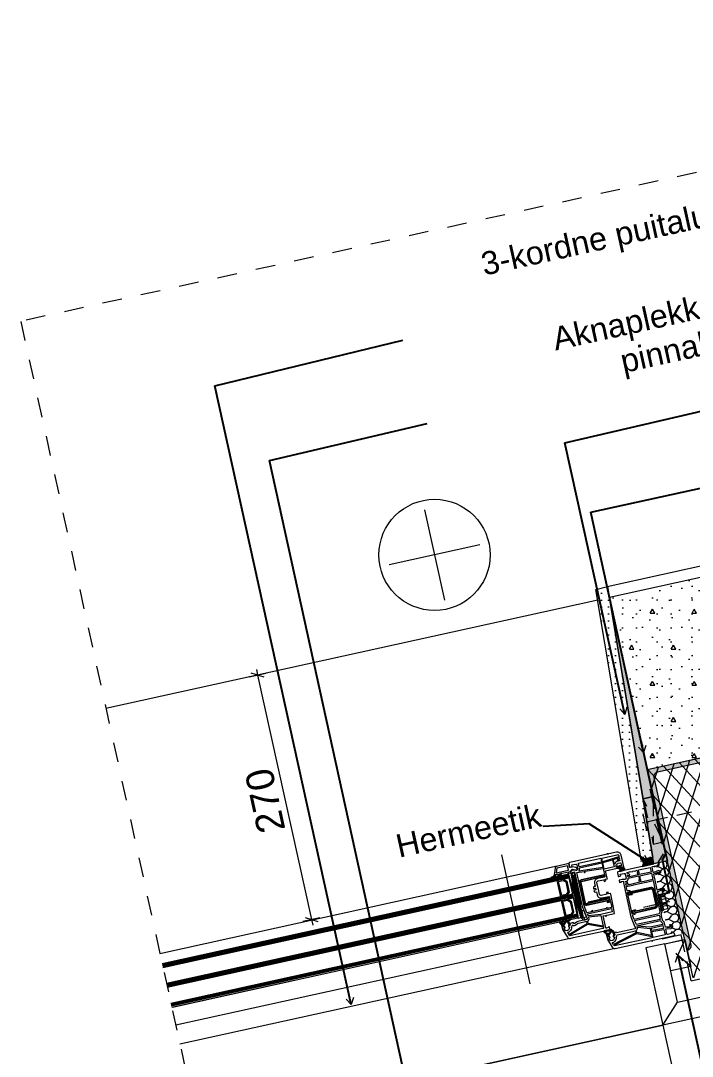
# Model space of a CAD drawing. Header units: millimetres. Extents: x 1638 to 3413, y -238 to 1458.
# Drawn here: x 1638 to 2363, y 340 to 1458 of the extents above; entities that cross this region are included whole.
import ezdxf

# ---------------------------------------------------------------- set-up
doc = ezdxf.new("R2010")
doc.units = ezdxf.units.MM
doc.header["$MEASUREMENT"] = 0
for name, pattern in [('ACAD_ISO10W100', [1.8, 1.2, -0.3, 0, -0.3]), ('Dashed', [42.333333, 21.166667, -21.166667]), ('Hidden Line', [31.75, 21.166667, -10.583333]), ('Hidden Line (2)', [39.122222, 28.222222, -10.9])]:
    doc.linetypes.add(name, pattern=pattern)
for name, color, linetype, lineweight in [('0_Pen_No__1', 7, 'Continuous', 13), ('0_Pen_No__141', 7, 'Continuous', 20), ('0_Pen_No__2', 8, 'Continuous', 15), ('0_Pen_No__7', 7, 'Continuous', 35), ('2D Drafting - General_Pen_No__1', 7, 'Continuous', 13), ('2D Drafting - General_Pen_No__141', 7, 'Continuous', 20), ('2D Drafting - General_Pen_No__2', 8, 'Continuous', 15), ('Annotation - Label_Pen_No__2', 8, 'Continuous', 15), ('Dimensioning - General_Pen_No__1', 7, 'Continuous', 13), ('New_2D Drafting - General_Pen_No__1', 7, 'Continuous', 13), ('New_Structural - Bearing_Pen_No__1', 7, 'Continuous', 13), ('Structural - Bearing_Pen_No__1', 7, 'Continuous', 13), ('Structural - Bearing_Pen_No__2', 8, 'Continuous', 15)]:
    doc.layers.add(name, color=color, linetype=linetype, lineweight=lineweight)
for name, color, linetype, lineweight, true_color in [('0_Pen_No__146', 7, 'Continuous', 20, 0x5eaeff), ('0_Pen_No__161', 7, 'Continuous', 13, 0x6a6a6a), ('0_Pen_No__48', 7, 'Continuous', 25, 0xa80f02), ('0_Pen_No__61', 7, 'Continuous', 20, 0x6a6a6a), ('2D Drafting - General_Pen_No__145', 7, 'Continuous', 20, 0x0077b0), ('2D Drafting - General_Pen_No__61', 7, 'Continuous', 20, 0x6a6a6a)]:
    doc.layers.add(name, color=color, linetype=linetype, lineweight=lineweight, true_color=true_color)
doc.layers.add('Dimensioning - General', color=7, linetype='Continuous')
doc.styles.add('GENERATED_STYLE_1', font='')
doc.styles.add('GENERATED_STYLE_2', font='txt.shx')
doc.styles.get('GENERATED_STYLE_1').set_extended_font_data('Arial')
doc.dimstyles.new('GENERATED_STYLE__1', dxfattribs={"dimtxt": 30, "dimasz": 9.5, "dimexe": 0.18, "dimexo": 0.0625, "dimgap": 0, "dimtad": 1, "dimdec": 0, "dimzin": 0, "dimdsep": 46, "dimtxsty": 'GENERATED_STYLE_1', "dimblk": 'ARROWHEAD_2', "dimblk1": 'ARROWHEAD_2', "dimblk2": 'ARROWHEAD_2', "dimcen": 0.09, "dimse1": 1, "dimse2": 1, "dimclrd": 7, "dimclre": 7, "dimclrt": 7, "dimadec": 0, "dimazin": 0, "dimtfac": 1, "dimtdec": 4, "dimtmove": 0, "dimatfit": 3, "dimfxl": 0, "dimtolj": 1, "dimtzin": 0, "dimarcsym": 0})
doc.dimstyles.new('GENERATED_STYLE__2', dxfattribs={"dimtxt": 0.18, "dimasz": 7.6, "dimexe": 0.18, "dimexo": 0.0625, "dimgap": 0, "dimtad": 0, "dimtih": 1, "dimtoh": 1, "dimdec": 4, "dimzin": 0, "dimdsep": 46, "dimcen": 0.09, "dimadec": 0, "dimazin": 0, "dimtfac": 1, "dimtdec": 4, "dimtmove": 0, "dimatfit": 3, "dimldrblk": 'ARROWHEAD_14', "dimfxl": 0, "dimtolj": 1, "dimtzin": 0, "dimarcsym": 0})

# ---------------------------------------------------------------- blocks, each defined once
blk = doc.blocks.new('*X1')
at = {"layer": 'Structural - Bearing_Pen_No__2', "color": 8, "linetype": 'Continuous', "lineweight": 15}
for p, q in [((2325.5, 546.4), (2327.8, 549.1)), ((2325.9, 544.8), (2329.7, 543.1)), ((2327.3, 538.2), (2330.1, 541.4)), ((2327.7, 536.6), (2331.5, 534.9)), ((2329.1, 530), (2331.9, 533.2)), ((2329.5, 528.4), (2333.3, 526.7)), ((2330.9, 521.8), (2333.7, 525)), ((2331.3, 520.2), (2335.1, 518.5)), ((2332.7, 513.6), (2335.5, 516.8)), ((2333.1, 512), (2336.9, 510.3)), ((2334.5, 505.4), (2337.3, 508.6)), ((2334.9, 503.8), (2338.7, 502.1)), ((2336.4, 497.2), (2339.1, 500.4)), ((2336.7, 495.6), (2340.5, 493.8)), ((2338.2, 489), (2340.9, 492.2)), ((2338.5, 487.4), (2342.3, 485.6)), ((2340, 480.8), (2342.7, 484)), ((2340.3, 479.2), (2344.2, 477.4)), ((2342, 472.9), (2344.5, 475.8))]:
    blk.add_line(p, q, dxfattribs=at)
for centre, start, end in [((2331.4, 546.9), 245.55, 12.4199), ((2331.4, 546.9), 12.4199, 56.628), ((2339.6, 553), 210.0418, 215.2149), ((2322.3, 549.2), 254.6365, 319.2898), ((2324.1, 541), 65.55, 130.2033), ((2324.1, 541), 254.6365, 319.2898), ((2325.9, 532.8), 65.55, 130.2033), ((2333.2, 538.7), 12.4199, 139.2898), ((2333.2, 538.7), 245.55, 12.4199), ((2341.4, 544.8), 169.6248, 215.2149), ((2343.2, 536.6), 169.6248, 215.2149), ((2325.9, 532.8), 254.6365, 319.2898), ((2327.8, 524.6), 65.55, 130.2033), ((2335.1, 530.5), 12.4199, 139.2898), ((2335.1, 530.5), 245.55, 12.4199), ((2336.9, 522.3), 12.4199, 139.2898), ((2345, 528.4), 169.6248, 215.2149), ((2327.8, 524.6), 254.6365, 319.2898), ((2329.6, 516.4), 65.55, 130.2033), ((2336.9, 522.3), 245.55, 12.4199), ((2338.7, 514.1), 12.4199, 139.2898), ((2338.7, 514.1), 245.55, 12.4199), ((2346.8, 520.2), 169.6248, 215.2149), ((2329.6, 516.4), 254.6365, 319.2898), ((2331.4, 508.2), 65.55, 130.2033), ((2331.4, 508.2), 254.6365, 319.2898), ((2333.2, 500), 65.55, 130.2033), ((2340.5, 505.9), 12.4199, 139.2898), ((2340.5, 505.9), 245.55, 12.4199), ((2348.6, 512), 169.6248, 215.2149), ((2350.4, 503.8), 169.6248, 215.2149), ((2333.2, 500), 254.6365, 319.2898), ((2335, 491.8), 65.55, 130.2033), ((2342.3, 497.7), 12.4199, 139.2898), ((2342.3, 497.7), 245.55, 12.4199), ((2344.1, 489.5), 12.4199, 139.2898), ((2352.2, 495.6), 169.6248, 215.2149), ((2335, 491.8), 254.6365, 319.2898), ((2336.8, 483.6), 65.55, 130.2033), ((2336.8, 483.6), 254.6365, 319.2898), ((2344.1, 489.5), 245.55, 12.4199), ((2345.9, 481.3), 12.4199, 139.2898), ((2345.9, 481.3), 245.55, 12.4199), ((2354, 487.4), 169.6248, 215.2149), ((2338.6, 475.4), 65.55, 130.2033), ((2347.7, 473.1), 12.4199, 139.2898), ((2355.8, 479.1), 169.6248, 215.2149), ((2347.7, 473.1), 352.1556, 12.4199)]:
    blk.add_arc(centre, 4.2, start, end, dxfattribs=at)
blk = doc.blocks.new('*D4')
at = {"layer": 'Dimensioning - General_Pen_No__1', "color": 7, "linetype": 'Continuous', "lineweight": 13}
for p, q in [((1884.6, 749.5), (1902.9, 753.5)), ((1900.7, 749.3), (1886.9, 753.7)), ((1892.5, 757.4), (1893.8, 751.5)), ((1893.8, 751.5), (1951.9, 487.8)), ((1942.7, 485.8), (1961, 489.8)), ((1945, 490), (1958.7, 485.6)), ((1951.9, 487.8), (1953.2, 481.8))]:
    blk.add_line(p, q, dxfattribs=at)
at = {"layer": 'Dimensioning - General_Pen_No__1', "color": 7, "lineweight": 13, "insert": (1924.3, 585), "char_height": 30, "attachment_point": 7, "rotation": 102.42, "style": 'GENERATED_STYLE_1'}
blk.add_mtext('\\A1;{\\pql;\\fArial|b0|i0|c0|p34;270}', dxfattribs=at)
blk = doc.blocks.new('ARROWHEAD_2')
at = {"color": 0, "linetype": 'Continuous', "lineweight": 0}
for p, q in [((0, 0), (-1, 0)), ((-0.38, -0.66), (0.38, 0.66))]:
    blk.add_line(p, q, dxfattribs=at)
blk = doc.blocks.new('ARROWHEAD_14')
at = {"color": 0, "linetype": 'Continuous', "lineweight": 0}
blk.add_line((0, 0), (-1, 0), dxfattribs=at)
at = {"color": 0, "linetype": 'Continuous', "lineweight": 0, "flags": 128}
blk.add_lwpolyline([(-0.9093, 0.525), (0, 0), (-0.9093, -0.525)], dxfattribs=at)

msp = doc.modelspace()

# ---------------------------------------------------------------- hatches: boundary and pattern name
at = {"layer": '0_Pen_No__1', "linetype": 'Continuous', "lineweight": 13}
for points in [[(2217.4, 534.6, 0.370643), (2217.2, 534.3, 0.440359), (2217.6, 534, 0.177454), (2222.2, 537.6), (2220.8, 537.3, -0.154078)], [(2286, 539.9), (2286.1, 539.9, 0.400954), (2286.2, 540.1, 0.033048), (2286.8, 540.3, 0.370227), (2287, 540.1), (2287.1, 540.1, 0.381423), (2287.2, 540.4, 0.013151), (2287.7, 540.6, 1.124232), (2288.1, 540.8, 0.047897), (2289.9, 542, 0.678822), (2289.2, 543.3, -0.100762), (2285.9, 543, -0.546779), (2285.5, 543.9), (2286, 544), (2285.2, 545.3), (2285.5, 545.4), (2285.5, 545.5, 0.341309), (2284.9, 545.8), (2284.5, 545.7, 0.414214), (2284.1, 545.1), (2284.1, 544.9, -1), (2283.2, 544.7), (2283.1, 544.9, 0.414214), (2282.5, 545.3), (2282, 545.2, 0.339454), (2281.7, 544.7), (2281.6, 544.6), (2281.9, 544.6), (2281.9, 543.1), (2282.1, 543.1, -0.249963), (2282.6, 543, 0.189468), (2288, 541.9, -0.789891), (2288.1, 541.7, -0.084557), (2284.5, 540.5, 0.888454), (2284.6, 539.9, 0.007198), (2285.1, 539.9, 0.015269), (2285.8, 540, 0.379459)], [(2213.9, 535.8, -0.240777), (2210.9, 533.4, 0.420669), (2210.6, 532.9, 0.406644), (2211, 532.6, 0.212611), (2216.4, 536.3)], [(2237.9, 502.1, 1), (2238.5, 501.6, -0.159258), (2243.3, 504.7), (2242.5, 508.5), (2242.2, 508.4, 0.414214), (2241.8, 507.8), (2242.3, 505.7, 0.317837), (2242.5, 505.5, -1.468861), (2242.3, 505, 0.325842), (2241.9, 505.1, 0.127222)]]:
    msp.add_hatch(color=7, dxfattribs=at).paths.add_polyline_path(points)
h = msp.add_hatch(dxfattribs=at)
h.set_pattern_fill('ANSI31_0001', style=0, pattern_type=2)
h.set_pattern_definition([(147.42, (3020.6, 4076.7), (1737, 2718.2), [])])
h.paths.add_polyline_path([(2250.9, 505), (2248.7, 504.5, -0.414214), (2247.2, 505.4), (2242.4, 527.5, -0.414214), (2243.3, 528.9), (2268, 534.4), (2267.7, 535.9), (2243, 530.4, 0.414214), (2240.9, 527.2), (2245.8, 505.1, 0.414214), (2249, 503.1), (2272.2, 508.2, 1.014965), (2271.6, 511.1), (2250.6, 506.5)])
h = msp.add_hatch(dxfattribs=at)
h.set_pattern_fill('ANSI31_0001', style=0, pattern_type=2)
h.set_pattern_definition([(147.42, (2323.32, 510.99), (17.097, 26.754), [])])
h.paths.add_polyline_path([(2294.8, 517.2, 1), (2295.5, 514.2), (2297.9, 514.8), (2297.6, 516.2), (2318.4, 520.8, -0.414214), (2319.8, 519.9), (2323.6, 502.7, -0.414214), (2322.7, 501.3), (2301.9, 496.7), (2301.6, 498.2), (2299.1, 497.6, 1), (2299.8, 494.7), (2323, 499.8, 0.414214), (2325.1, 503), (2321.3, 520.2, 0.414214), (2318.1, 522.3)])
h = msp.add_hatch(color=7, dxfattribs=at)
h.paths.add_polyline_path([(2231, 481.7), (2230.6, 483.6, 0.123958), (2229.2, 485.7), (2229, 485.9, -0.443791), (2229, 486.1), (2231.1, 487.1, 1.744774), (2230.5, 487.4), (2227.1, 486.5), (2226, 486.7, 0.226314), (2225.6, 486.5, -0.239519), (2225.3, 486.4, 0.188914), (2225.1, 485.7, 0.161819), (2223.7, 486.2), (2222.5, 485.7, 0.911523), (2222, 485.3, -0.176565), (2220.6, 485.4, 0.767998), (2219.7, 484.3), (2220.6, 483.2), (2221.7, 482.2), (2221.8, 481.7), (2222.7, 481.9), (2223.2, 480), (2224.8, 480.3), (2224.7, 480.8, -0.199483), (2225, 482.3), (2227.1, 485.5, -0.465639), (2227.4, 485.6), (2228.3, 484.8, -0.153915), (2229.4, 482.8), (2229.7, 481.4)])
h.paths.add_polyline_path([(2224.7, 483.4, -0.220949), (2224.5, 483.3), (2223.7, 483.2, -0.277154), (2221.7, 483.8, -0.353781), (2221.9, 484, 0.081942), (2222.9, 484.4), (2224.3, 485.1, -0.341884), (2224.5, 485, 0.274833), (2225.8, 485.4), (2226.1, 485.4, -0.625633), (2226.3, 485.1)], flags=0)
h = msp.add_hatch(color=7, dxfattribs=at)
h.paths.add_polyline_path([(2278.2, 470.6), (2279.4, 470.9), (2279, 472.8, 0.123958), (2277.7, 474.9), (2275.6, 476.7, 0.224521), (2274.9, 476.9, 0.07447), (2273.9, 476.8, -0.027107), (2270.3, 476, 0.034795), (2268.1, 475.5, 0.767998), (2267.6, 474.1), (2268.7, 473.3), (2270.1, 471.4), (2270.2, 470.9), (2271.2, 471.1), (2271.6, 469.1), (2273.3, 469.5), (2273.2, 469.9, -0.199483), (2273.5, 471.4), (2275.6, 474.7, -0.465639), (2275.9, 474.7), (2276.7, 473.9, -0.153915), (2277.9, 472)])
h.paths.add_polyline_path([(2273.2, 472.7, -0.214308), (2272.8, 472.5), (2272.8, 472.5, -0.267776), (2270, 473.5, 0.053392), (2268.6, 474.4, -0.7539), (2268.7, 474.7), (2269.5, 475), (2270.6, 475.3, 0.070985), (2273, 475.6, -0.149708), (2274.9, 476.1, -0.244698), (2275.1, 476), (2275.1, 476, -0.320103), (2275.1, 475.9), (2274.3, 474.6, 0.201732), (2274.3, 474.5), (2274.3, 474.3, -0.42058), (2274.3, 474.1), (2274, 474.1, 0.201732), (2273.9, 474)], flags=0)
at = {"layer": '0_Pen_No__161', "linetype": 'Continuous', "lineweight": 0, "true_color": 0xd9d9d9}
msp.add_hatch(color=254, dxfattribs=at).paths.add_polyline_path([(2320.4, 554.5), (2307.5, 552.7, -0.44889), (2308.6, 544.9), (2321.3, 547.7)])
at = {"layer": '2D Drafting - General_Pen_No__141', "linetype": 'Continuous', "lineweight": 20}
h = msp.add_hatch(dxfattribs=at)
h.set_pattern_fill('Gypsum_0001', style=0, pattern_type=2)
h.set_pattern_definition([(0, (0, 0), (0, 7.5), [0, -7.5])])
h.paths.add_polyline_path([(2271.5, 847.1), (2320.4, 554.5), (2307.5, 552.3), (2258.8, 843.9)])
at = {"layer": '2D Drafting - General_Pen_No__61', "linetype": 'Continuous', "lineweight": 0, "true_color": 0xd9d9d9}
msp.add_hatch(color=254, dxfattribs=at).paths.add_polyline_path([(2357.3, 454.2), (2314.3, 649.5), (2324.1, 651.7), (2509.6, 692.6, -0.414214), (2505.8, 686.6), (2325.2, 646.8, 0.414214), (2321.4, 640.9), (2361.2, 460.2, -0.414214)])
at = {"layer": 'New_Structural - Bearing_Pen_No__1', "linetype": 'Continuous', "lineweight": 13}
h = msp.add_hatch(dxfattribs=at)
h.set_pattern_fill('Lightweight_Concrete_0001', style=0, pattern_type=2)
h.set_pattern_definition([(0, (0, 0), (0, 77.9423), [4.875, -40.125]), (0, (22.5, 38.97), (0, 77.9423), [4.875, -40.125]), (60, (0, 0), (-67.5, 38.9711), [4.875, -40.125]), (60, (45, 0), (-67.5, 38.9711), [4.875, -40.125]), (120, (4.875, 0), (67.5, 38.9711), [4.875, -40.125]), (120, (49.875, 0), (67.5, 38.9711), [4.875, -40.125]), (0, (0, 7.5), (0, 15), [0, -15, 0, -22.5]), (45, (7.5, 7.5), (-10.6066, 10.6066), [0, -11.25, 0, -18.75])])
h.paths.add_polyline_path([(2531.5, 891.9), (2273.5, 835.1), (2314.3, 649.5), (2572.4, 706.4)])
h = msp.add_hatch(dxfattribs=at)
h.set_pattern_fill('Batt_Insulation_0001', style=0, pattern_type=2)
h.set_pattern_definition([(72.42, (2370.686, 544.198), (-14.2994, 4.5306), []), (132.42, (2370.686, 544.198), (11.0733, 10.1184), [])])
h.paths.add_polyline_path([(2314.3, 649.5), (2363.8, 424.9), (2427, 438.9), (2377.6, 663.5)])
at = {"layer": 'Structural - Bearing_Pen_No__2', "linetype": 'Continuous', "lineweight": 15}
h = msp.add_hatch(dxfattribs=at)
h.set_pattern_fill('Cut_Stone_0001', color=8, style=0, pattern_type=2)
h.set_pattern_definition([(330.9962, (2316.2002, 568.8251), (1.489681, 2.03864), [0, -1.683278, 0, -2.524917]), (30.2243, (2317.3293, 563.698), (-1.371798, 1.971114), [0, -1.291934, 0, -2.231522])])
h.paths.add_polyline_path([(2273.5, 835.1), (2336.1, 550.9), (2321.4, 547.7)])

# ---------------------------------------------------------------- linework, layer by layer
at = {"layer": '0_Pen_No__1', "color": 7, "linetype": 'Continuous', "lineweight": 13}
for p, q in [((2325.1, 591.7), (2328.3, 577)), ((2325.4, 590), (2325.8, 590.1)), ((2327.9, 578.7), (2328.3, 578.7)), ((2272.5, 558.4), (2269.5, 557.8)), ((2228.9, 537.6), (2242.6, 489.4)), ((2229.1, 536.6), (2229.1, 536.6)), ((2231.8, 538.2), (2239.7, 488.7)), ((2288.8, 544.6), (2285.9, 544)), ((2288.8, 544.6), (2285.9, 544)), ((2288.8, 544.6), (2288.2, 547.5)), ((2288.8, 544.6), (2288.2, 547.5)), ((2229.3, 535.6), (2164.8, 521.4)), ((2229.6, 534.6), (2165, 520.4)), ((2229.8, 533.6), (2165.2, 519.4)), ((2199.8, 530.1), (2199.8, 530.2)), ((2164.8, 521.4), (1921.6, 467.8)), ((2165, 520.4), (1921.8, 466.8)), ((2165.2, 519.4), (1922, 465.9)), ((2234.1, 514.1), (2169.5, 499.9)), ((2234.3, 513.1), (2169.7, 498.9)), ((2234.5, 512.2), (2169.9, 497.9)), ((2330.6, 505.6), (2328.4, 505.1)), ((2332.9, 513.8), (2328.5, 512.8)), ((2328.5, 512.8), (2331.8, 498.1)), ((2328.9, 511.1), (2328.5, 511.1)), ((2333.7, 510.1), (2329.3, 509.1)), ((2333.7, 512.2), (2332.9, 513.8)), ((2169.5, 499.9), (1926.3, 446.3)), ((2169.7, 498.9), (1926.5, 445.4)), ((2169.9, 497.9), (1926.7, 444.4)), ((2238.8, 492.6), (2174.2, 478.4)), ((2335.3, 502.8), (2330.9, 501.8)), ((2331.4, 499.8), (2331, 499.7)), ((2336.1, 499.1), (2331.8, 498.1)), ((2336.2, 500.9), (2336.1, 499.1)), ((2239, 491.7), (2174.4, 477.4)), ((2239.2, 490.7), (2174.7, 476.5)), ((2210.2, 483.2), (2210.1, 483.3)), ((2174.2, 478.4), (1931, 424.8)), ((2174.4, 477.4), (1931.2, 423.9)), ((2174.7, 476.5), (1931.5, 422.9)), ((1921.6, 467.8), (1791, 439.1)), ((1921.8, 466.8), (1791.2, 438.1)), ((1922, 465.9), (1791.4, 437.1)), ((1926.3, 446.3), (1795.7, 417.6)), ((1926.5, 445.4), (1795.9, 416.6)), ((1926.7, 444.4), (1796.1, 415.6)), ((1931, 424.8), (1800.4, 396.1)), ((1931.2, 423.9), (1800.6, 395.1)), ((1931.5, 422.9), (1800.9, 394.1))]:
    msp.add_line(p, q, dxfattribs=at)
at = {"layer": '0_Pen_No__1', "color": 7, "linetype": 'Dashed', "lineweight": 13}
msp.add_lwpolyline([(3111.5, 1457.7), (1638.1, 1133.2), (1940.1, -238.1), (3413.5, 86.4)], close=True, dxfattribs=at)
at = {"layer": '0_Pen_No__1', "color": 7, "linetype": 'Continuous', "lineweight": 13}
for points in [[(2240.9, 544.4), (2240, 548.5), (2264, 553.8), (2265, 549.7)], [(2267.8, 542.2), (2266.3, 549.2), (2276.7, 552.3), (2278.4, 544.6)], [(2305.8, 536.2), (2305.5, 537.8), (2305.6, 537.9), (2305.4, 538.8), (2305.2, 538.8), (2304.7, 541.2), (2317.4, 544), (2318.5, 539)], [(2307.6, 528.1), (2307.2, 530), (2307.4, 530), (2307.2, 531), (2307, 531), (2306.1, 535), (2318.8, 537.8), (2320.3, 530.9)], [(2221, 512.3), (2217.1, 529.8), (2223.7, 531.3), (2227.3, 529), (2229.9, 517.3), (2227.6, 513.7)], [(2218.5, 528.9), (2223.5, 530), (2226.3, 528.3), (2228.6, 517.5), (2226.9, 514.8), (2221.9, 513.7)], [(2223.7, 531.3), (2227.3, 529), (2229.9, 517.3), (2227.6, 513.7), (2233.9, 515.1), (2230, 532.7)], [(2233, 534.5), (2233.1, 534), (2232.8, 533.9), (2242.5, 489.9), (2242.8, 489.9), (2242.9, 489.4), (2244.2, 489.7), (2234.2, 534.8)], [(2234.2, 534.8), (2244.2, 489.7), (2245.1, 489.9), (2235.2, 535)], [(2225.7, 490.8), (2221.8, 508.3), (2228.5, 509.8), (2232, 507.5), (2234.6, 495.8), (2232.3, 492.2)], [(2223.3, 507.4), (2228.2, 508.5), (2231, 506.8), (2233.4, 496), (2231.6, 493.3), (2226.6, 492.2)], [(2228.5, 509.8), (2232, 507.5), (2234.6, 495.8), (2232.3, 492.2), (2238.6, 493.6), (2234.7, 511.2)], [(2243.6, 497.1), (2245.1, 489.9), (2248.6, 490.7), (2245.7, 497.5)], [(2249.6, 494), (2275.8, 499.7), (2276.3, 496), (2264.1, 493.3), (2250.5, 491.8)], [(2242.9, 489.4), (2244.9, 487.3), (2247.5, 487.4), (2245.1, 489.9)], [(2318.5, 478.3), (2331.2, 481.1), (2331.9, 478), (2319.1, 475.7)], [(2319.3, 474.7), (2332.1, 477), (2333.4, 471.2), (2320.7, 468.4)]]:
    msp.add_lwpolyline(points, close=True, dxfattribs=at)
for points in [[(2240.5, 539.9, 0.22739), (2241.2, 543), (2241.1, 543.6), (2265.1, 548.9), (2266.3, 543.7)], [(2266.1, 549.9), (2265.2, 554), (2281.8, 557.7, -0.414214), (2283.4, 556.7), (2283.7, 555.2)], [(2278.8, 547.2), (2277.6, 552.6), (2283.9, 554.5), (2284.2, 553), (2281.9, 552.5), (2282.1, 551.7), (2284.4, 552.2), (2284.6, 551), (2282.4, 550.6, 0.127797), (2280.5, 549.6, 0.120252)], [(2216.8, 543.3, 0.317987), (2216.7, 543.1), (2216, 538.1), (2229.4, 541), (2228.3, 545.8)], [(2217.4, 534.6, 0.370643), (2217.2, 534.3, 0.440359), (2217.6, 534, 0.177454), (2222.2, 537.6), (2220.8, 537.3, -0.154078)], [(2233.8, 538.6), (2233.9, 538.1), (2233.5, 538), (2232.9, 537.1), (2233.5, 534.6), (2236.1, 535.2), (2235.5, 537.7), (2234.1, 538.6, 0.400469)], [(2238.1, 538.6), (2246.2, 539.7), (2246.4, 538.3), (2247.1, 538.5), (2247, 539.9), (2266.5, 542.8), (2268.4, 534.2, -0.414214), (2268, 533.6), (2260.6, 531.9, 0.414214), (2257.4, 526.9), (2258.1, 523.5), (2256.9, 523.2, 0.414214), (2256.1, 522), (2256.3, 521), (2258.3, 521.4), (2258.7, 519.6), (2256.7, 519.2), (2257, 518.1, 0.414214), (2258.1, 517.4), (2259.4, 517.6), (2260.2, 514.2, 0.414214), (2265.2, 511), (2272.6, 512.7, -0.414214), (2273.2, 512.3), (2274.2, 507.6), (2270.8, 506.8), (2271, 506.1), (2274.4, 506.8), (2275.5, 502), (2275.6, 500.7), (2271, 499.7), (2270.8, 500.7), (2269.8, 500.5), (2270.1, 499.5), (2255.4, 496.3), (2255.2, 497.3), (2254.2, 497), (2254.4, 496.1), (2249.2, 494.9), (2246, 502.6)], [(2284.1, 545.1), (2284.1, 544.9, -1), (2283.2, 544.7), (2283.1, 544.9, 0.414214), (2282.5, 545.3), (2282, 545.2, 0.339454), (2281.7, 544.7), (2281.6, 544.6), (2281.9, 544.6), (2281.9, 543.1), (2282.1, 543.1, -0.249963), (2282.6, 543, 0.189468), (2288, 541.9, -0.789891), (2288.1, 541.7, -0.084557), (2284.5, 540.5, 0.888454), (2284.6, 539.9, 0.007198), (2285.1, 539.9, 0.015269), (2285.8, 540, 0.379459), (2286, 539.9), (2286, 539.9), (2286.1, 539.9, 0.400954), (2286.2, 540.1, 0.033048), (2286.8, 540.3, 0.370227), (2287, 540.1), (2287.1, 540.1, 0.381423), (2287.2, 540.4, 0.013151), (2287.7, 540.6, 1.124232), (2288.1, 540.8, 0.047897), (2289.9, 542, 0.678822), (2289.2, 543.3, -0.100762), (2285.9, 543, -0.546779), (2285.5, 543.9), (2286, 544), (2285.2, 545.3), (2285.5, 545.4), (2285.5, 545.5, 0.341309), (2284.9, 545.8), (2284.5, 545.7, 0.414214)], [(2293.5, 533.4), (2293.1, 535.1), (2295.4, 535.6), (2295.3, 536.1, 0.414214), (2294.1, 536.9), (2292.8, 536.6), (2292.4, 538.5), (2296.5, 539.4), (2296.6, 539.1), (2298.5, 539.6), (2298.4, 539.9), (2300.4, 540.3), (2300.5, 540), (2302.4, 540.4), (2302.4, 540.7), (2303.4, 541), (2304, 538.5), (2303.3, 538.4), (2303.5, 537.4), (2304.2, 537.5), (2304.5, 535.9)], [(2213.9, 535.8, -0.240777), (2210.9, 533.4, 0.420669), (2210.6, 532.9, 0.406644), (2211, 532.6, 0.212611), (2216.4, 536.3)], [(2235.2, 535), (2241.4, 507.1, -0.413915), (2242.4, 508.8), (2236.6, 535.3)], [(2291.4, 524.6), (2291, 526.4), (2293.2, 526.9), (2293.1, 527.4, 0.414214), (2291.9, 528.2), (2290.6, 527.9), (2290.5, 528.6, 0.082733), (2291.6, 528.9, 0.290501), (2293.7, 532.3), (2304.8, 534.7), (2305.7, 530.7), (2305, 530.6), (2305.2, 529.6), (2305.9, 529.7), (2306.3, 527.9), (2294.6, 525.3), (2294.5, 525.7), (2293.5, 525.5), (2293.6, 525.1)], [(2300.1, 487.8), (2298.7, 491.3), (2298.4, 492.8), (2301.3, 493.5), (2301, 494.7), (2298.1, 494), (2293.1, 516.6, -0.414214), (2293.5, 517.2), (2296, 517.7), (2295.7, 518.7), (2293.2, 518.5, -0.375902), (2292.6, 518.9), (2291.6, 523.3), (2298.8, 524.9), (2299.1, 524.7), (2299.4, 525), (2312.9, 528), (2313.3, 527.8), (2313.5, 528.1), (2320.6, 529.7), (2322.9, 518.9), (2321.9, 518.7), (2322.2, 517.7), (2323.1, 518), (2325.9, 505.3), (2325, 505), (2325.2, 504.1), (2326.1, 504.3), (2327.9, 496.3, 0.093612), (2327.2, 493.8)], [(2237.9, 502.1, 1), (2238.5, 501.6, -0.159258), (2243.3, 504.7), (2242.5, 508.5), (2242.2, 508.4, 0.414214), (2241.8, 507.8), (2242.3, 505.7, 0.317837), (2242.5, 505.5, -1.468861), (2242.3, 505, 0.325842), (2241.9, 505.1, 0.127222)], [(2250.9, 490.7), (2264.3, 492.1), (2266.8, 480.7), (2250.3, 483.5), (2249.8, 485.8, 0.387144), (2251.3, 489.8)], [(2300.6, 486.7), (2327.2, 492.5, 0.035047), (2327.3, 491.6), (2328.1, 487.8), (2302.5, 482.2)], [(2222.5, 485.7, 0.911523), (2222, 485.3, -0.176563), (2220.6, 485.4, 0.767998), (2219.7, 484.3), (2220.6, 483.2), (2221.7, 482.2), (2221.8, 481.7), (2222.7, 481.9), (2223.2, 480), (2224.8, 480.3), (2224.7, 480.8, -0.199483), (2225, 482.3), (2227.1, 485.5, -0.465639), (2227.4, 485.6), (2228.3, 484.8, -0.153915), (2229.4, 482.8), (2229.7, 481.4), (2231, 481.7), (2230.6, 483.6, 0.123958), (2229.2, 485.7), (2229, 485.9, -0.443791), (2229, 486.1), (2231.1, 487.1, 1.744774), (2230.5, 487.4), (2227.1, 486.5), (2226, 486.7, 0.226314), (2225.6, 486.5, -0.239519), (2225.3, 486.4, 0.188914), (2225.1, 485.7, 0.161819), (2223.7, 486.2)], [(2221.7, 483.8, -0.353781), (2221.9, 484, 0.081942), (2222.9, 484.4), (2224.3, 485.1, -0.341884), (2224.5, 485, 0.274833), (2225.8, 485.4), (2226.1, 485.4, -0.625633), (2226.3, 485.1), (2224.7, 483.4, -0.220949), (2224.5, 483.3), (2223.7, 483.2, -0.277154)], [(2240, 483.5, 0.113888), (2238.8, 482.9), (2237.2, 481.6, -0.315392), (2233.8, 481.4, 0.545396), (2233.2, 481.1, -0.144684), (2232.6, 479.7, -0.2286), (2230.5, 474.8, -0.127797), (2228.6, 473.8), (2228, 473.7), (2229.5, 471.4), (2249.5, 483.6), (2249.1, 485.5)], [(2249.7, 482.8), (2267, 479.9), (2267.2, 479.1, -0.414214), (2266.4, 477.9), (2230.6, 470, -0.315299), (2230.3, 470.2), (2229.9, 470.7)], [(2302.9, 481), (2328.5, 486.7, 0.130906), (2330.7, 483.8), (2331, 482.4), (2317.2, 479.4), (2303.1, 480.6)], [(2270.3, 476, 0.034795), (2268.1, 475.5, 0.767998), (2267.6, 474.1), (2268.7, 473.3), (2270.1, 471.4), (2270.2, 470.9), (2271.2, 471.1), (2271.6, 469.1), (2273.3, 469.5), (2273.2, 469.9, -0.199483), (2273.5, 471.4), (2275.6, 474.7, -0.465639), (2275.9, 474.7), (2276.7, 473.9, -0.153915), (2277.9, 472), (2278.2, 470.6), (2279.4, 470.9), (2279, 472.8, 0.123958), (2277.7, 474.9), (2276.5, 475.9), (2275.6, 476.7, 0.224521), (2274.9, 476.9, 0.07447), (2273.9, 476.8, -0.027107)], [(2273, 475.6, -0.149708), (2274.9, 476.1, -0.244698), (2275.1, 476), (2275.1, 476, -0.320103), (2275.1, 475.9), (2274.3, 474.6, 0.201732), (2274.3, 474.5), (2274.3, 474.3, -0.42058), (2274.3, 474.1), (2274, 474.1, 0.201732), (2273.9, 474), (2273.2, 472.7, -0.214308), (2272.8, 472.5), (2272.8, 472.5, -0.267776), (2270, 473.5, 0.053392), (2268.6, 474.4, -0.7539), (2268.7, 474.7), (2269.5, 475), (2270.6, 475.3, 0.070985)], [(2301.5, 475.5), (2302, 473.3), (2277.8, 460.7), (2276.5, 462.8), (2277.1, 463, 0.127797), (2279, 463.9, 0.034652), (2279.6, 464.5, 0.192424), (2281, 468.9, 0.22538), (2281.6, 471.1)], [(2302.9, 472.6), (2319.2, 469.3), (2319.5, 468.1), (2279, 459.2, -0.315299), (2278.7, 459.3), (2278.4, 459.9)], [(2303.6, 479.3), (2317.3, 478.1), (2319, 470.3), (2302.9, 473.6), (2302.4, 476, 0.296825)]]:
    msp.add_lwpolyline(points, format="xyb", close=True, dxfattribs=at)
for points in [[(2165.4, 518.4), (2230, 532.7), (2229.1, 536.6), (2164.6, 522.4)], [(2169.3, 500.9), (2221, 512.3), (2217.1, 529.8), (2165.4, 518.4)], [(2164.6, 522.4), (1921.3, 468.8)], [(2165.4, 518.4), (1922.2, 464.9)], [(1922.2, 464.9), (2165.4, 518.4)], [(2170.1, 497), (2234.7, 511.2), (2233.9, 515.1), (2169.3, 500.9)], [(2174, 479.4), (2225.7, 490.8), (2221.8, 508.3), (2170.1, 497)], [(2169.3, 500.9), (1926.1, 447.3)], [(1926.1, 447.3), (2169.3, 500.9)], [(2170.1, 497), (1926.9, 443.4)], [(1926.9, 443.4), (2170.1, 497)], [(2174.9, 475.5), (2239.5, 489.7), (2238.6, 493.6), (2174, 479.4)], [(1801.9, 393.3), (2174.9, 475.5)], [(1930.8, 425.8), (2174, 479.4)], [(2174, 479.4), (1930.8, 425.8)], [(1921.3, 468.8), (1790.7, 440)], [(1922.2, 464.9), (1791.6, 436.1)], [(1791.6, 436.1), (1922.2, 464.9)], [(1926.1, 447.3), (1795.5, 418.5)], [(1795.5, 418.5), (1926.1, 447.3)], [(1926.9, 443.4), (1796.3, 414.6)], [(1796.3, 414.6), (1926.9, 443.4)], [(1800.2, 397.1), (1930.8, 425.8)], [(1930.8, 425.8), (1800.2, 397.1)], [(1801.1, 393.2), (1931.7, 421.9)]]:
    msp.add_lwpolyline(points, dxfattribs=at)
at = {"layer": '0_Pen_No__1', "color": 7, "linetype": 'Continuous', "lineweight": 13, "flags": 128}
for points in [[(2217.4, 534.6, 0.370643), (2217.2, 534.3, 0.440359), (2217.6, 534, 0.177454), (2222.2, 537.6), (2220.8, 537.3, -0.154078)], [(2286, 539.9), (2286.1, 539.9, 0.400954), (2286.2, 540.1, 0.033048), (2286.8, 540.3, 0.370227), (2287, 540.1), (2287.1, 540.1, 0.381423), (2287.2, 540.4, 0.013151), (2287.7, 540.6, 1.124232), (2288.1, 540.8, 0.047897), (2289.9, 542, 0.678822), (2289.2, 543.3, -0.100762), (2285.9, 543, -0.546779), (2285.5, 543.9), (2286, 544), (2285.2, 545.3), (2285.5, 545.4), (2285.5, 545.5, 0.341309), (2284.9, 545.8), (2284.5, 545.7, 0.414214), (2284.1, 545.1), (2284.1, 544.9, -1), (2283.2, 544.7), (2283.1, 544.9, 0.414214), (2282.5, 545.3), (2282, 545.2, 0.339454), (2281.7, 544.7), (2281.6, 544.6), (2281.9, 544.6), (2281.9, 543.1), (2282.1, 543.1, -0.249963), (2282.6, 543, 0.189468), (2288, 541.9, -0.789891), (2288.1, 541.7, -0.084557), (2284.5, 540.5, 0.888454), (2284.6, 539.9, 0.007198), (2285.1, 539.9, 0.015269), (2285.8, 540, 0.379459)], [(2213.9, 535.8, -0.240777), (2210.9, 533.4, 0.420669), (2210.6, 532.9, 0.406644), (2211, 532.6, 0.212611), (2216.4, 536.3)], [(2250.9, 505), (2248.7, 504.5, -0.414214), (2247.2, 505.4), (2242.4, 527.5, -0.414214), (2243.3, 528.9), (2268, 534.4), (2267.7, 535.9), (2243, 530.4, 0.414214), (2240.9, 527.2), (2245.8, 505.1, 0.414214), (2249, 503.1), (2272.2, 508.2, 1.014965), (2271.6, 511.1), (2250.6, 506.5)], [(2294.8, 517.2, 1), (2295.5, 514.2), (2297.9, 514.8), (2297.6, 516.2), (2318.4, 520.8, -0.414214), (2319.8, 519.9), (2323.6, 502.7, -0.414214), (2322.7, 501.3), (2301.9, 496.7), (2301.6, 498.2), (2299.1, 497.6, 1), (2299.8, 494.7), (2323, 499.8, 0.414214), (2325.1, 503), (2321.3, 520.2, 0.414214), (2318.1, 522.3)], [(2237.9, 502.1, 1), (2238.5, 501.6, -0.159258), (2243.3, 504.7), (2242.5, 508.5), (2242.2, 508.4, 0.414214), (2241.8, 507.8), (2242.3, 505.7, 0.317837), (2242.5, 505.5, -1.468861), (2242.3, 505, 0.325842), (2241.9, 505.1, 0.127222)], [(2231, 481.7), (2230.6, 483.6, 0.123958), (2229.2, 485.7), (2229, 485.9, -0.443791), (2229, 486.1), (2231.1, 487.1, 1.744774), (2230.5, 487.4), (2227.1, 486.5), (2226, 486.7, 0.226314), (2225.6, 486.5, -0.239519), (2225.3, 486.4, 0.188914), (2225.1, 485.7, 0.161819), (2223.7, 486.2), (2222.5, 485.7, 0.911523), (2222, 485.3, -0.176565), (2220.6, 485.4, 0.767998), (2219.7, 484.3), (2220.6, 483.2), (2221.7, 482.2), (2221.8, 481.7), (2222.7, 481.9), (2223.2, 480), (2224.8, 480.3), (2224.7, 480.8, -0.199483), (2225, 482.3), (2227.1, 485.5, -0.465639), (2227.4, 485.6), (2228.3, 484.8, -0.153915), (2229.4, 482.8), (2229.7, 481.4)], [(2224.7, 483.4, -0.220949), (2224.5, 483.3), (2223.7, 483.2, -0.277154), (2221.7, 483.8, -0.353781), (2221.9, 484, 0.081942), (2222.9, 484.4), (2224.3, 485.1, -0.341884), (2224.5, 485, 0.274833), (2225.8, 485.4), (2226.1, 485.4, -0.625633), (2226.3, 485.1)], [(2278.2, 470.6), (2279.4, 470.9), (2279, 472.8, 0.123958), (2277.7, 474.9), (2275.6, 476.7, 0.224521), (2274.9, 476.9, 0.07447), (2273.9, 476.8, -0.027107), (2270.3, 476, 0.034795), (2268.1, 475.5, 0.767998), (2267.6, 474.1), (2268.7, 473.3), (2270.1, 471.4), (2270.2, 470.9), (2271.2, 471.1), (2271.6, 469.1), (2273.3, 469.5), (2273.2, 469.9, -0.199483), (2273.5, 471.4), (2275.6, 474.7, -0.465639), (2275.9, 474.7), (2276.7, 473.9, -0.153915), (2277.9, 472)], [(2273.2, 472.7, -0.214308), (2272.8, 472.5), (2272.8, 472.5, -0.267776), (2270, 473.5, 0.053392), (2268.6, 474.4, -0.7539), (2268.7, 474.7), (2269.5, 475), (2270.6, 475.3, 0.070985), (2273, 475.6, -0.149708), (2274.9, 476.1, -0.244698), (2275.1, 476), (2275.1, 476, -0.320103), (2275.1, 475.9), (2274.3, 474.6, 0.201732), (2274.3, 474.5), (2274.3, 474.3, -0.42058), (2274.3, 474.1), (2274, 474.1, 0.201732), (2273.9, 474)]]:
    msp.add_lwpolyline(points, format="xyb", close=True, dxfattribs=at)
at = {"layer": '0_Pen_No__1', "color": 7, "linetype": 'Continuous', "lineweight": 13}
for points in [[(2271.9, 509.6), (2250.9, 505), (2250.6, 506.5), (2271.6, 511.1, -1.014965), (2272.2, 508.2), (2249, 503.1, -0.414214), (2245.8, 505.1), (2240.9, 527.2, -0.414214), (2243, 530.4), (2267.7, 535.9), (2268, 534.4), (2243.3, 528.9, 0.414214), (2242.4, 527.5), (2247.2, 505.4, 0.414214), (2248.7, 504.5), (2250.9, 505)], [(2297.6, 516.2), (2297.9, 514.8), (2295.5, 514.2, -1), (2294.8, 517.2), (2318.1, 522.3, -0.414214), (2321.3, 520.2, 0.414214), (2318.1, 522.3), (2294.8, 517.2, 1), (2295.5, 514.2), (2297.9, 514.8), (2297.6, 516.2), (2318.4, 520.8, -0.414214), (2319.8, 519.9, 0.414214), (2318.4, 520.8), (2295.2, 515.7), (2297.6, 516.2), (2318.4, 520.8, -0.414214), (2319.8, 519.9), (2323.6, 502.7, -0.414214), (2322.7, 501.3), (2301.9, 496.7), (2299.5, 496.2), (2322.7, 501.3), (2301.9, 496.7), (2301.6, 498.2), (2299.1, 497.6, 1), (2299.8, 494.7), (2323, 499.8, 0.414214), (2325.1, 503), (2321.3, 520.2), (2325.1, 503, -0.414214), (2323, 499.8), (2299.8, 494.7, -1), (2299.1, 497.6), (2301.6, 498.2), (2301.9, 496.7)]]:
    msp.add_lwpolyline(points, format="xyb", dxfattribs=at)
at = {"layer": '0_Pen_No__1', "color": 7, "linetype": 'Continuous', "lineweight": 13, "flags": 128}
msp.add_lwpolyline([(2331.5, 497.6), (2330, 497.2), (2326.5, 512.9), (2328.1, 513.2)], close=True, dxfattribs=at)
for points in [[(2332.9, 513.8, -0.143594), (2333.7, 510.1)], [(2333.7, 510.1, -0.071797), (2335.3, 502.8)], [(2335.3, 502.8, -0.143594), (2336.1, 499.1)]]:
    msp.add_lwpolyline(points, format="xyb", dxfattribs=at)
msp.add_lwpolyline([(2333.7, 512.2), (2336.2, 500.9)], dxfattribs=at)
at = {"layer": '0_Pen_No__141', "color": 7, "linetype": 'Continuous', "lineweight": 20}
for points in [[(2234.8, 540.9), (2231.9, 540.3), (2231.4, 540.1), (2232, 537.7), (2233.9, 538.1), (2233.8, 538.6), (2235.8, 539.1), (2243.9, 501.9), (2249.3, 489, -0.466308), (2248.6, 487.6), (2239.5, 485.6, 0.113888), (2237.5, 484.6), (2235.8, 483.3, -0.113888), (2235.5, 483.2, -0.414214), (2234.6, 483.8), (2234.5, 484.5), (2230.6, 483.6), (2231, 481.7), (2229.3, 481.3, 0.339454), (2229.1, 481.1), (2229.1, 480, 0.493145), (2229.3, 479.8), (2230.1, 480, -0.449186), (2230.4, 479.8, -0.240602), (2229, 476.4, -0.127797), (2228.1, 475.9), (2226.4, 475.6, -0.315299), (2225.9, 475.8), (2224.7, 477.6), (2224.5, 478.5, -0.493145), (2224.7, 478.8), (2225.5, 478.9, 0.493145), (2225.6, 479.2), (2225.1, 480.2, 0.339454), (2224.9, 480.3), (2223.2, 480), (2222.7, 481.9), (2221.8, 481.7), (2222.8, 476.8), (2228, 468.7, 0.315299), (2231.2, 467.4), (2234.8, 468.2), (2270.1, 476), (2273.1, 476.6, 0.414214), (2273.8, 477.8), (2273.4, 479.8), (2271.9, 479.4), (2272, 479), (2270.1, 478.5, -0.414214), (2269.5, 478.9), (2266.7, 491.6), (2269.1, 492.1), (2269.3, 491.3), (2270, 491.4), (2270.6, 492.5), (2278.8, 494.3), (2277.6, 502.4), (2276.8, 506.2), (2274.8, 515.1), (2274.7, 515.8), (2272.5, 515.3), (2272.1, 517.2), (2270.4, 516.8), (2270.7, 515), (2264.6, 513.7, -0.414214), (2262.8, 514.8), (2261.5, 520.6), (2261.1, 521.1), (2261.3, 521.7), (2260, 527.5, -0.414214), (2261.1, 529.3), (2267.3, 530.6), (2267.7, 528.9), (2269.4, 529.3), (2269, 531.1), (2271.2, 531.6), (2271, 532.2), (2269.3, 540.3), (2281.7, 543, 0.339454), (2281.9, 543.2), (2281.9, 544.4, 0.493145), (2281.7, 544.6), (2280.9, 544.4, -0.449186), (2280.6, 544.6, -0.240602), (2281.9, 547.9, -0.127797), (2282.8, 548.4), (2285.3, 548.9, -0.414214), (2285.9, 548.6), (2286.5, 545.8, -0.414214), (2286.3, 545.6), (2285.5, 545.4, 0.493145), (2285.4, 545.1), (2285.9, 544.1, 0.339454), (2286.1, 544), (2288.8, 544.6), (2286, 557.3, 0.414214), (2281.2, 560.3), (2233.9, 549.9), (2230.5, 549.2, 0.414214), (2229.7, 548), (2230.4, 544.5, 0.414214), (2231, 544.2), (2233.2, 544.6), (2232.8, 546.6), (2237, 547.5, -0.414214), (2238.2, 546.8), (2239.1, 542.6, -0.34534), (2238.3, 540.9, -0.172154), (2237.5, 540.8), (2237, 540.9, 0.109518)], [(2216.4, 545, 0.317987), (2214.9, 543.3), (2213.9, 535.8), (2231.5, 539.7), (2231.4, 540.1), (2232.9, 540.5), (2232.7, 541.1, -0.520567), (2233.5, 542), (2236.7, 541.5, 0.888889), (2238.5, 541.9), (2238.3, 542.6, 0.315299), (2237.1, 543.8), (2233.5, 544.7), (2230.2, 544), (2229.7, 548)], [(2289.9, 530.8), (2289.3, 530.9, 0.030841), (2288.7, 531, 0.078412), (2287.2, 530.9), (2283.8, 530.2), (2284.3, 527.7), (2286.3, 528.2), (2286.2, 528.7), (2288.1, 529.1), (2296.6, 490.6), (2301, 479.9), (2301.4, 478.9, -0.466308), (2300.7, 477.6), (2281, 473.2), (2280.8, 474.2), (2278.8, 473.8), (2279.4, 470.9), (2277.7, 470.5, 0.339454), (2277.6, 470.3), (2277.5, 469.2, 0.493145), (2277.8, 469), (2278.6, 469.1, -0.449186), (2278.8, 469, -0.240602), (2277.5, 465.6, -0.127797), (2276.6, 465.1), (2274.9, 464.7, -0.315299), (2274.4, 465), (2273.2, 466.8), (2273, 467.6, -0.493145), (2273.1, 467.9), (2274, 468.1, 0.493145), (2274.1, 468.4), (2273.6, 469.4, 0.339454), (2273.3, 469.5), (2271.6, 469.1), (2271.2, 471.1), (2270.2, 470.9), (2271.3, 466), (2276.4, 457.9, 0.315299), (2279.6, 456.6), (2343.5, 470.6, 0.429634), (2343.9, 471.2), (2343.5, 472.4, 0.185339), (2342.9, 473.3), (2342.3, 473.7, 0.153915), (2341.4, 473.9), (2340, 473.9), (2340.3, 472.5), (2336.1, 471.6, -0.414214), (2335.5, 471.9), (2334.3, 477.5, -0.466308), (2334.6, 477.8), (2339.9, 478, 0.176327), (2340.2, 478.2), (2341.6, 479.4, 0.316083), (2341.8, 480.5, 0.287517), (2341.2, 481.4), (2339.5, 482.1), (2338.2, 482.1), (2338.5, 480.6), (2339, 480.6, -0.113936), (2339.5, 480.5), (2339.8, 480.4, -0.542956), (2339.9, 479.9), (2339.8, 479.8, -0.176327), (2339.1, 479.5), (2334.2, 479.3, -0.36397), (2333.9, 479.5), (2332.6, 485.1, -0.213422), (2330.3, 488.3), (2329.9, 490.1), (2329.5, 490.6), (2329.7, 491.2), (2329.5, 492, -0.213422), (2330.3, 495.9), (2327.7, 507.6), (2327.3, 508), (2327.5, 508.6), (2325.5, 517.5, -0.36397), (2325.7, 517.8), (2330.3, 519.7, -0.176327), (2331, 519.7), (2331.1, 519.7, -0.542956), (2331.2, 519.2), (2331, 519, -0.113936), (2330.6, 518.7), (2330.2, 518.5), (2330.5, 517), (2331.7, 517.5), (2333, 518.9, 0.287517), (2333.1, 519.9, 0.316083), (2332.4, 520.9), (2330.7, 521.4, 0.176327), (2330.4, 521.4), (2325.4, 519.4, -0.466308), (2325, 519.6), (2322.3, 532), (2321.9, 532.4), (2322.1, 533), (2321.3, 536.6, -0.36397), (2321.5, 537), (2326.1, 538.9, -0.176327), (2326.7, 538.9), (2326.9, 538.8, -0.542956), (2327, 538.4), (2326.8, 538.1, -0.113936), (2326.4, 537.8), (2326, 537.6), (2326.3, 536.2), (2327.5, 536.7), (2328.7, 538, 0.287517), (2328.9, 539.1, 0.316083), (2328.2, 540), (2326.5, 540.5, 0.176327), (2326.2, 540.5), (2321.2, 538.5, -0.466308), (2320.8, 538.7), (2319.6, 544.2, -0.414214), (2320, 544.8), (2324.2, 545.7), (2324.5, 544.4), (2325.8, 544.9, 0.153915), (2326.5, 545.5), (2326.9, 546.1, 0.185339), (2327.1, 547.2), (2326.9, 548.3, 0.429634), (2326.3, 548.8), (2282.8, 539.2, 0.414214), (2282.1, 538), (2282.8, 534.6, 0.414214), (2283.4, 534.2), (2285.6, 534.7), (2285.1, 536.6), (2289.3, 537.5, -0.414214), (2290.5, 536.8), (2291.4, 532.6, -0.34534), (2290.6, 530.9, -0.172154)]]:
    msp.add_lwpolyline(points, format="xyb", close=True, dxfattribs=at)
at = {"layer": '0_Pen_No__141', "color": 7, "linetype": 'Continuous', "lineweight": 20, "flags": 128}
msp.add_lwpolyline([(2320.4, 554.5), (2307.5, 552.7, -0.44889), (2308.6, 544.9), (2321.3, 547.7)], format="xyb", close=True, dxfattribs=at)
at = {"layer": '0_Pen_No__141', "color": 7, "linetype": 'Continuous', "lineweight": 20}
msp.add_lwpolyline([(2228.9, 537.6), (2231.8, 538.2), (2242.6, 489.4), (2239.7, 488.7)], close=True, dxfattribs=at)
at = {"layer": '0_Pen_No__146', "color": 161, "linetype": 'Hidden Line (2)', "lineweight": 20, "true_color": 0x5eaeff, "flags": 128}
msp.add_lwpolyline([(2308.9, 545.7), (2326, 549.4), (2332.5, 559.6), (2317.3, 628.3)], dxfattribs=at)
at = {"layer": '0_Pen_No__2', "color": 8, "linetype": 'ACAD_ISO10W100', "lineweight": 15}
msp.add_line((2310.4, 501.1), (2338.6, 507.3), dxfattribs=at)
at = {"layer": '0_Pen_No__48', "color": 14, "linetype": 'Continuous', "lineweight": 25, "true_color": 0xa80f02, "flags": 128}
msp.add_lwpolyline([(2330.1, 496.7), (2326.2, 514.3), (2338.4, 517), (2330.6, 552.6), (2334.4, 558.6), (2307.5, 680.7)], dxfattribs=at)
at = {"layer": '0_Pen_No__61', "color": 251, "linetype": 'Hidden Line', "lineweight": 20, "true_color": 0x6a6a6a}
msp.add_lwpolyline([(2309.6, 601.8), (2313.6, 583.5), (2315.3, 593.5), (2361.9, 603.8)], dxfattribs=at)
at = {"layer": '2D Drafting - General_Pen_No__1', "color": 7, "linetype": 'Continuous', "lineweight": 13}
for p, q in [((2216.9, 545.2), (1788.4, 450.8)), ((2231.2, 467.4), (1805.4, 373.6)), ((2279.6, 456.6), (1809.9, 353.1))]:
    msp.add_line(p, q, dxfattribs=at)
for points in [[(2073.9, 930), (2095.4, 832.4)], [(2133.5, 891.9), (2035.8, 870.4)]]:
    msp.add_lwpolyline(points, dxfattribs=at)
at = {"layer": '2D Drafting - General_Pen_No__1', "color": 7, "linetype": 'Continuous', "lineweight": 13, "flags": 128}
msp.add_lwpolyline([(2357.3, 454.2), (2314.3, 649.5), (2324.1, 651.7), (2509.6, 692.6, -0.414214), (2505.8, 686.6), (2325.2, 646.8, 0.414214), (2321.4, 640.9), (2361.2, 460.2, -0.414214)], format="xyb", close=True, dxfattribs=at)
at = {"layer": '2D Drafting - General_Pen_No__1', "color": 7, "linetype": 'Dashed', "lineweight": 13}
msp.add_lwpolyline([(2331.5, 571.4), (2320.8, 620.4), (2309.9, 618), (2320.7, 569)], close=True, dxfattribs=at)
for points in [[(2331.5, 571.4), (2309.9, 618), (2320.8, 620.4), (2320.7, 569)], [(2361.1, 437), (2333.2, 461.5), (2354.7, 466.3), (2339.7, 432.2)]]:
    msp.add_lwpolyline(points, dxfattribs=at)
at = {"layer": '2D Drafting - General_Pen_No__1', "color": 7, "linetype": 'Continuous', "lineweight": 13}
msp.add_circle((2084.7, 881.2), 60, dxfattribs=at)
at = {"layer": '2D Drafting - General_Pen_No__141', "color": 7, "linetype": 'Continuous', "lineweight": 20, "flags": 128}
for points in [[(2271.5, 847.1), (2320.4, 554.5), (2307.5, 552.3), (2258.8, 843.9)], [(2331.1, 373.7), (2347, 398.7), (2333.2, 461.5), (2312.7, 457)], [(2331.1, 373.7), (2347, 398.7), (2443.3, 419.9), (2447.8, 399.4)]]:
    msp.add_lwpolyline(points, close=True, dxfattribs=at)
at = {"layer": '2D Drafting - General_Pen_No__141', "color": 7, "linetype": 'Continuous', "lineweight": 20}
msp.add_lwpolyline([(2361.1, 437), (2339.7, 432.2), (2333.2, 461.5), (2354.7, 466.3)], close=True, dxfattribs=at)
at = {"layer": '2D Drafting - General_Pen_No__145', "color": 144, "linetype": 'Hidden Line', "lineweight": 20, "true_color": 0x0077b0}
for points in [[(2361.8, 421.7), (2350.9, 471.1), (2318.8, 464)], [(2361.8, 421.7), (2444.5, 440), (2451.6, 407.9)]]:
    msp.add_lwpolyline(points, dxfattribs=at)
at = {"layer": '2D Drafting - General_Pen_No__2', "color": 8, "linetype": 'Continuous', "lineweight": 15}
msp.add_lwpolyline([(2331.1, 373.7), (1829.7, 263.3)], close=True, dxfattribs=at)
msp.add_lwpolyline([(2331.1, 373.7), (2441.5, -127.7)], dxfattribs=at)
at = {"layer": 'New_2D Drafting - General_Pen_No__1', "color": 7, "linetype": 'Continuous', "lineweight": 13}
for p, q in [((2260.8, 832.3), (1730.1, 715.4)), ((2156.8, 557.7), (2187.5, 418.3))]:
    msp.add_line(p, q, dxfattribs=at)
at = {"layer": 'New_Structural - Bearing_Pen_No__1', "color": 7, "linetype": 'Continuous', "lineweight": 13}
for p, q in [((2714, 944.4), (2270.9, 846.8)), ((2314.3, 649.5), (2273.5, 835.1)), ((2314.3, 649.5), (2572.4, 706.4)), ((2325.1, 600.7), (2314.3, 649.5)), ((2357.3, 454.2), (2325.1, 600.7)), ((2363.8, 424.9), (2357.3, 454.2))]:
    msp.add_line(p, q, dxfattribs=at)
for points in [[(2716.5, 932.7), (2273.5, 835.1)], [(2271.3, 844.9), (2271.3, 845)], [(2273.9, 833.1), (2273.5, 835.1)], [(2276.6, 820.9), (2273.9, 833.1)], [(2290.7, 756.7), (2276.6, 820.9)], [(2295.9, 733.2), (2293.3, 745)], [(2295.9, 733.1), (2295.9, 733.2)]]:
    msp.add_lwpolyline(points, dxfattribs=at)
at = {"layer": 'Structural - Bearing_Pen_No__1', "color": 7, "linetype": 'Continuous', "lineweight": 13, "flags": 128}
msp.add_lwpolyline([(2273.5, 835.1), (2336.1, 550.9), (2321.4, 547.7)], close=True, dxfattribs=at)

# ---------------------------------------------------------------- block references
at = {"layer": 'Structural - Bearing_Pen_No__2', "color": 8, "linetype": 'Continuous', "lineweight": 15}
msp.add_blockref('*X1', (0, 0), dxfattribs=at)

# ---------------------------------------------------------------- texts
at = {"layer": '0_Pen_No__7', "color": 7, "linetype": 'Continuous', "lineweight": 35, "insert": (2271.4, 558.7), "char_height": 0.06, "attachment_point": 7, "rotation": 102.4199, "style": 'GENERATED_STYLE_2'}
msp.add_mtext('\\A1;{\\pql;\\Ftxt.shx;ABDECKLEISTE}', dxfattribs=at)
at = {"layer": 'Annotation - Label_Pen_No__2', "color": 8, "linetype": 'Continuous', "lineweight": 15, "char_height": 25, "attachment_point": 9, "rotation": 12.4199, "style": 'GENERATED_STYLE_1'}
for s, insert, width, line_spacing_factor in [('\\A1;{\\pqr;\\fArial|b0|i0|c0|p34; \\fArial|b0|i0|c0|p34;3-kordne puitalumiiniumprofiilil aken, välimine raami toon väljast RAL 7016 (Antratsiithall)}', (3005.5, 1323.3), 977.865, 0.994376), ('\\A1;{\\pqr;\\fArial|b0|i0|c0|p34;Aknaplekk 15° kalde all, kuumtsingitud teras, 0,6mm, pinnakate PURAL, toon RAL 7016 (Antratsiithall)}', (3025.6, 1232), 971.47, 0.946384)]:
    msp.add_mtext(s, dxfattribs=dict(at, insert=insert, width=width, line_spacing_factor=line_spacing_factor))
at = {"layer": 'Annotation - Label_Pen_No__2', "color": 8, "linetype": 'Continuous', "lineweight": 15, "insert": (2201.8, 588.2), "char_height": 25, "attachment_point": 9, "rotation": 12.4199, "style": 'GENERATED_STYLE_1'}
msp.add_mtext('\\A1;{\\pqr;\\fArial|b0|i0|c0|p34;H\\fArial|b0|i0|c0|p34;ermeetik}', dxfattribs=at)

# ---------------------------------------------------------------- dimensions: what is measured, and where the dimension line sits
at = {"layer": 'Dimensioning - General', "color": 7, "linetype": 'Continuous', "lineweight": 13}
dim = msp.add_linear_dim(base=(1951.9, 487.8), p1=(2313.6, 843.9), p2=(2229.5, 548.9), angle=282.42, dimstyle='GENERATED_STYLE__1', dxfattribs=at)
dim.commit()
dim.dimension.update_dxf_attribs({"geometry": '*D4', "text_midpoint": (1902.3, 615.3), "dimtype": 160, "text_rotation": 102.42})

# ---------------------------------------------------------------- leaders
at = {"layer": 'Annotation - Label_Pen_No__2', "color": 8, "linetype": 'Continuous', "lineweight": 15, "annotation_type": 0, "has_hookline": 1}
for points, hookline_direction, text_width, horizontal_direction in [([(1994.7, 395.9), (1847.6, 1063.8), (2050.5, 1113)], 0, 883.8, (0.976598, 0.215075, 0)), ([(2054, 312.7), (1906.4, 983), (2076.9, 1023.1)], 0, 815.7, (0.976598, 0.215075, 0)), ([(2289.9, 709.1), (2225.3, 1002.3), (2378.7, 1037.9)], 0, 673.5, (0.976598, 0.215075, 0)), ([(2310.3, 667.9), (2253.2, 927.2), (2513.1, 984.2)], 0, 388.4, (0.9766, 0.215064, 0)), ([(2315, 550.2), (2251.5, 590.8), (2201.8, 588.2)], 1, 156.1, (0.976598, 0.215075, 0)), ([(2347.2, 449.2), (2382.7, 288.1), (2203.6, 256.9)], 1, 354.4, (0.976597, 0.215076, 0)), ([(2404.3, 422.6), (2442.5, 248.9), (2397.4, 240.7)], 1, 540.2, (0.976597, 0.215076, 0)), ([(2435.4, 396.7), (2493.8, 131.3), (2459.5, 125.2)], 1, 534.3, (0.976597, 0.215076, 0))]:
    msp.add_leader(points, dimstyle='GENERATED_STYLE__2', dxfattribs=dict(at, hookline_direction=hookline_direction, text_width=text_width, horizontal_direction=horizontal_direction))

doc.saveas('drawing.dxf')
